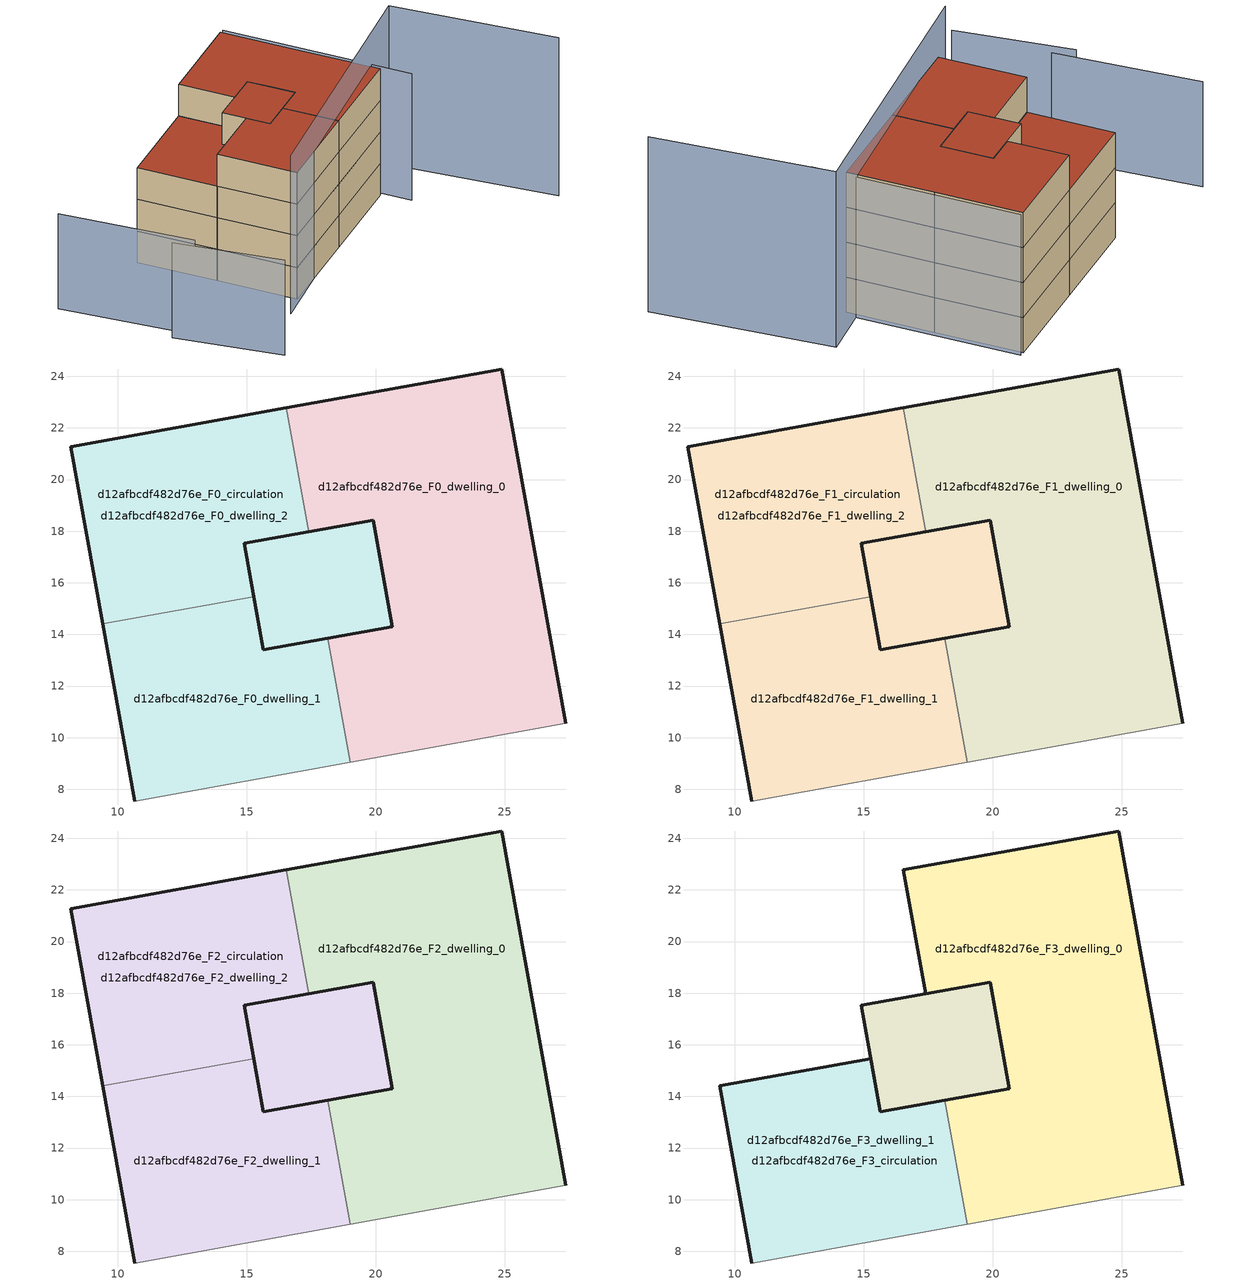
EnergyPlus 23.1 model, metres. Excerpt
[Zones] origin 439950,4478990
d12afbcdf482d76e_F0_dwelling_0
 floor ground (EU_floor_Construction): 24.88,24.28 26.12,17.42 27.36,10.55 19.01,9.05 18.14,13.85 20.64,14.3 20.27,16.37 19.9,18.43 17.4,17.97 16.53,22.78 z0
 wall outside (EU_wall_Construction): 27.36,10.55 26.12,17.42 24.88,24.28 16.53,22.78 / 17.4,17.97 19.9,18.43 20.27,16.37 20.64,14.3 18.14,13.85 z0:3
 wall adiabatic (EU_wall_Construction): 19.01,9.05 27.36,10.55 z0:3
 wall to d12afbcdf482d76e_F0_dwelling_1 (EU_wall_Construction): 18.14,13.85 19.01,9.05 z0:3
 wall to d12afbcdf482d76e_F0_dwelling_2 (EU_wall_Construction): 16.53,22.78 17.4,17.97 z0:3
d12afbcdf482d76e_F0_dwelling_1
 floor ground (EU_floor_Construction): 18.14,13.85 19.01,9.05 10.65,7.54 9.42,14.41 15.26,15.46 15.63,13.4 17.72,13.78 z0; 19.9,18.43 20.64,14.3 17.72,13.78 15.63,13.4 15.26,15.46 14.89,17.52 z0
 wall outside (EU_wall_Construction): 9.42,14.41 10.65,7.54 / 18.14,13.85 15.63,13.4 15.26,15.46 z0:3
 wall adiabatic (EU_wall_Construction): 10.65,7.54 19.01,9.05 z0:3
 wall to d12afbcdf482d76e_F0_dwelling_2 (EU_wall_Construction): 15.26,15.46 9.42,14.41 z0:3
d12afbcdf482d76e_F0_dwelling_2
 floor ground (EU_floor_Construction): 19.9,18.43 20.64,14.3 15.63,13.4 15.26,15.46 14.89,17.52 16.87,17.88 z0; 16.53,22.78 17.4,17.97 16.87,17.88 14.89,17.52 15.26,15.46 9.42,14.41 8.18,21.28 z0
 wall outside (EU_wall_Construction): 15.26,15.46 14.89,17.52 17.4,17.97 / 16.53,22.78 8.18,21.28 9.42,14.41 z0:3
d12afbcdf482d76e_F0_circulation
 floor ground (EU_floor_Construction): 18.14,13.85 19.01,9.05 10.65,7.54 9.42,14.41 15.26,15.46 15.63,13.4 18.04,13.84 z0; 19.9,18.43 20.64,14.3 17.72,13.78 15.63,13.4 15.5,14.14 15.26,15.46 14.89,17.52 16.13,17.75 z0; 16.53,22.78 17.4,17.97 16.87,17.88 14.89,17.52 15.26,15.46 9.42,14.41 8.18,21.28 z0
 wall outside (EU_wall_Construction): 14.89,17.52 15.63,13.4 20.64,14.3 19.9,18.43 14.89,17.52 z0:3
d12afbcdf482d76e_F1_dwelling_0
 floor to d12afbcdf482d76e_F0_dwelling_0 (EU_floor_Construction): 24.88,24.28 26.12,17.42 27.36,10.55 19.01,9.05 18.14,13.85 20.64,14.3 20.27,16.37 19.9,18.43 17.4,17.97 16.53,22.78 z3
 wall outside (EU_wall_Construction): 27.36,10.55 26.12,17.42 24.88,24.28 16.53,22.78 / 17.4,17.97 19.9,18.43 20.27,16.37 20.64,14.3 18.14,13.85 z3:6
 wall adiabatic (EU_wall_Construction): 19.01,9.05 27.36,10.55 z3:6
 wall to d12afbcdf482d76e_F1_dwelling_1 (EU_wall_Construction): 18.14,13.85 19.01,9.05 z3:6
 wall to d12afbcdf482d76e_F1_dwelling_2 (EU_wall_Construction): 16.53,22.78 17.4,17.97 z3:6
d12afbcdf482d76e_F1_dwelling_1
 floor to d12afbcdf482d76e_F0_dwelling_1 (EU_floor_Construction): 18.14,13.85 19.01,9.05 10.65,7.54 9.42,14.41 15.26,15.46 15.63,13.4 17.1,13.67 z3; 19.9,18.43 20.64,14.3 17.72,13.78 15.63,13.4 15.26,15.46 14.89,17.52 z3
 wall outside (EU_wall_Construction): 9.42,14.41 10.65,7.54 / 18.14,13.85 15.63,13.4 15.26,15.46 z3:6
 wall adiabatic (EU_wall_Construction): 10.65,7.54 19.01,9.05 z3:6
 wall to d12afbcdf482d76e_F1_dwelling_2 (EU_wall_Construction): 15.26,15.46 9.42,14.41 z3:6
d12afbcdf482d76e_F1_dwelling_2
 floor to d12afbcdf482d76e_F0_dwelling_2 (EU_floor_Construction): 16.53,22.78 17.4,17.97 16.87,17.88 14.89,17.52 15.26,15.46 9.42,14.41 8.18,21.28 z3; 19.9,18.43 20.64,14.3 15.63,13.4 15.26,15.46 14.89,17.52 16.97,17.9 z3
 wall outside (EU_wall_Construction): 15.26,15.46 14.89,17.52 17.4,17.97 / 16.53,22.78 8.18,21.28 9.42,14.41 z3:6
d12afbcdf482d76e_F1_circulation
 floor to d12afbcdf482d76e_F0_circulation (EU_floor_Construction): 19.9,18.43 20.64,14.3 17.72,13.78 15.63,13.4 15.5,14.14 15.26,15.46 14.89,17.52 16.13,17.75 z3; 16.53,22.78 17.4,17.97 16.87,17.88 14.89,17.52 15.1,16.38 15.26,15.46 9.42,14.41 8.18,21.28 z3; 18.14,13.85 19.01,9.05 10.65,7.54 9.42,14.41 15.26,15.46 15.63,13.4 18.04,13.84 z3
 wall outside (EU_wall_Construction): 14.89,17.52 15.63,13.4 20.64,14.3 19.9,18.43 14.89,17.52 z3:6
d12afbcdf482d76e_F2_dwelling_0
 floor to d12afbcdf482d76e_F1_dwelling_0 (EU_floor_Construction): 24.88,24.28 26.12,17.42 27.36,10.55 19.01,9.05 18.14,13.85 20.64,14.3 20.27,16.37 19.9,18.43 17.4,17.97 16.53,22.78 z6
 wall outside (EU_wall_Construction): 27.36,10.55 26.12,17.42 24.88,24.28 16.53,22.78 / 17.4,17.97 19.9,18.43 20.27,16.37 20.64,14.3 18.14,13.85 z6:9
 wall adiabatic (EU_wall_Construction): 19.01,9.05 27.36,10.55 z6:9
 wall to d12afbcdf482d76e_F2_dwelling_1 (EU_wall_Construction): 18.14,13.85 19.01,9.05 z6:9
 wall to d12afbcdf482d76e_F2_dwelling_2 (EU_wall_Construction): 16.53,22.78 17.4,17.97 z6:9
d12afbcdf482d76e_F2_dwelling_1
 floor to d12afbcdf482d76e_F1_dwelling_1 (EU_floor_Construction): 18.14,13.85 19.01,9.05 10.65,7.54 9.42,14.41 15.26,15.46 15.63,13.4 17.1,13.67 z6; 19.9,18.43 20.64,14.3 17.72,13.78 15.63,13.4 15.26,15.46 14.89,17.52 z6
 wall outside (EU_wall_Construction): 9.42,14.41 10.65,7.54 / 18.14,13.85 15.63,13.4 15.26,15.46 z6:9
 wall adiabatic (EU_wall_Construction): 10.65,7.54 19.01,9.05 z6:9
 wall to d12afbcdf482d76e_F2_dwelling_2 (EU_wall_Construction): 15.26,15.46 9.42,14.41 z6:9
d12afbcdf482d76e_F2_dwelling_2
 floor to d12afbcdf482d76e_F1_dwelling_2 (EU_floor_Construction): 16.53,22.78 17.4,17.97 16.87,17.88 14.89,17.52 15.26,15.46 9.42,14.41 8.18,21.28 z6; 19.9,18.43 20.64,14.3 15.63,13.4 15.26,15.46 14.89,17.52 16.97,17.9 z6
 wall outside (EU_wall_Construction): 15.26,15.46 14.89,17.52 17.4,17.97 / 16.53,22.78 8.18,21.28 9.42,14.41 z6:9
 roof outside (EU_roof_Construction): 15.26,15.46 14.89,17.52 16.87,17.88 17.4,17.97 16.53,22.78 8.18,21.28 9.42,14.41 z9; 20.64,14.3 19.9,18.43 16.87,17.88 14.89,17.52 15.26,15.46 15.63,13.4 z9
d12afbcdf482d76e_F2_circulation
 floor to d12afbcdf482d76e_F1_circulation (EU_floor_Construction): 19.9,18.43 20.64,14.3 17.72,13.78 15.63,13.4 15.5,14.14 15.26,15.46 14.89,17.52 16.13,17.75 z6; 16.53,22.78 17.4,17.97 16.87,17.88 14.89,17.52 15.1,16.38 15.26,15.46 9.42,14.41 8.18,21.28 z6; 18.14,13.85 19.01,9.05 10.65,7.54 9.42,14.41 15.26,15.46 15.63,13.4 18.04,13.84 z6
 wall outside (EU_wall_Construction): 14.89,17.52 15.63,13.4 20.64,14.3 19.9,18.43 14.89,17.52 z6:9
 roof outside (EU_floor_Construction): 15.26,15.46 15.1,16.38 14.89,17.52 16.87,17.88 17.4,17.97 16.53,22.78 8.18,21.28 9.42,14.41 z9
d12afbcdf482d76e_F3_dwelling_0
 floor to d12afbcdf482d76e_F2_dwelling_0 (EU_floor_Construction): 24.88,24.28 26.12,17.42 27.36,10.55 19.01,9.05 18.14,13.85 20.64,14.3 20.27,16.37 19.9,18.43 17.4,17.97 16.53,22.78 z9
 wall outside (EU_wall_Construction): 27.36,10.55 26.12,17.42 24.88,24.28 16.53,22.78 17.4,17.97 19.9,18.43 20.27,16.37 20.64,14.3 18.14,13.85 z9:12
 wall adiabatic (EU_wall_Construction): 19.01,9.05 27.36,10.55 z9:12
 wall to d12afbcdf482d76e_F3_dwelling_1 (EU_wall_Construction): 18.14,13.85 19.01,9.05 z9:12
 roof outside (EU_roof_Construction): 27.36,10.55 26.12,17.42 24.88,24.28 16.53,22.78 17.4,17.97 19.9,18.43 20.27,16.37 20.64,14.3 18.14,13.85 19.01,9.05 z12
d12afbcdf482d76e_F3_dwelling_1
 floor to d12afbcdf482d76e_F2_dwelling_1 (EU_floor_Construction): 18.14,13.85 19.01,9.05 10.65,7.54 9.42,14.41 15.26,15.46 15.63,13.4 17.1,13.67 z9; 19.9,18.43 20.64,14.3 17.72,13.78 15.63,13.4 15.26,15.46 14.89,17.52 z9
 wall outside (EU_wall_Construction): 18.14,13.85 15.63,13.4 15.26,15.46 9.42,14.41 10.65,7.54 z9:12
 wall adiabatic (EU_wall_Construction): 10.65,7.54 19.01,9.05 z9:12
 roof outside (EU_roof_Construction): 20.64,14.3 19.9,18.43 14.89,17.52 15.26,15.46 15.63,13.4 17.72,13.78 z12; 19.01,9.05 18.14,13.85 17.72,13.78 15.63,13.4 15.26,15.46 9.42,14.41 10.65,7.54 z12
d12afbcdf482d76e_F3_circulation
 floor to d12afbcdf482d76e_F2_circulation (EU_floor_Construction): 19.9,18.43 20.64,14.3 17.72,13.78 15.63,13.4 15.5,14.14 15.26,15.46 14.89,17.52 16.13,17.75 z9; 18.14,13.85 19.01,9.05 10.65,7.54 9.42,14.41 15.26,15.46 15.63,13.4 18.04,13.84 z9
 wall outside (EU_wall_Construction): 14.89,17.52 15.63,13.4 20.64,14.3 19.9,18.43 14.89,17.52 z9:12
 roof outside (EU_roof_Construction): 20.64,14.3 19.9,18.43 14.89,17.52 15.26,15.46 15.63,13.4 17.72,13.78 z12; 19.01,9.05 18.14,13.85 17.72,13.78 15.63,13.4 15.26,15.46 9.42,14.41 10.65,7.54 z12
shading: 8.55,6.76 31.66,12.56 / 31.66,12.56 35.18,-1.45 z0:15; 28.14,8.05 25.22,24.29 z0:12; 0.32,12.72 3.11,3.76 / -1.06,22.77 1.67,11.45 z0:9
[Building]
EU S2 Campaign: North Axis=0; Terrain=City; Solar Distribution=FullExterior
[Site:Location]
Madrid: Latitude=40.5; Longitude=-3.5; Time Zone=1; Elevation=609
[SizingPeriod:WeatherFileDays]
AnnualSizingPeriod: Begin Month=1; Begin Day of Month=1; End Month=12; End Day of Month=31; Day of Week for Start Day=Monday; Use Weather File Daylight Saving Period=No; Use Weather File Rain and Snow Indicators=No
[MATERIAL]
EU_InternalMass_Material: Roughness=MediumRough; Thickness=0.1; Conductivity=1; Density=1800; Specific Heat=900; Thermal Absorptance=0.9; Solar Absorptance=0.7; Visible Absorptance=0.7
[MATERIAL:NOMASS] Roughness=MediumRough; Thermal Absorptance=0.9; Solar Absorptance=0.7; Visible Absorptance=0.7
Name | Thermal Resistance
EU_wall_NoMass | 0.459673
EU_roof_NoMass | 0.495815
EU_floor_NoMass | 0.788942
[CONSTRUCTION]
EU_wall_Construction: EU_wall_NoMass
EU_roof_Construction: EU_roof_NoMass
EU_floor_Construction: EU_floor_NoMass
EU_InternalMass_Construction: EU_InternalMass_Material
[ZONE] Type=1; Multiplier=1; Ceiling Height=autocalculate; Floor Area=autocalculate; Part of Total Floor Area=Yes
Name | Volume
d12afbcdf482d76e_F0_dwelling_0; d12afbcdf482d76e_F1_dwelling_0; d12afbcdf482d76e_F2_dwelling_0; d12afbcdf482d76e_F3_dwelling_0 | 323.256
d12afbcdf482d76e_F0_dwelling_1; d12afbcdf482d76e_F1_dwelling_1; d12afbcdf482d76e_F2_dwelling_1; d12afbcdf482d76e_F3_dwelling_1; d12afbcdf482d76e_F0_dwelling_2 | 225.568
d12afbcdf482d76e_F1_dwelling_2; d12afbcdf482d76e_F2_dwelling_2; d12afbcdf482d76e_F3_circulation | 225.567
d12afbcdf482d76e_F0_circulation | 387.194
d12afbcdf482d76e_F1_circulation; d12afbcdf482d76e_F2_circulation | 387.195
[INTERNALMASS] Construction=EU_InternalMass_Construction
Name | Zone or ZoneList | Surface Area
d12afbcdf482d76e_F0_dwelling_0_EU_InternalMass | d12afbcdf482d76e_F0_dwelling_0 | 107.751
d12afbcdf482d76e_F0_dwelling_1_EU_InternalMass | d12afbcdf482d76e_F0_dwelling_1 | 53.8757
d12afbcdf482d76e_F0_dwelling_2_EU_InternalMass | d12afbcdf482d76e_F0_dwelling_2 | 53.8757
d12afbcdf482d76e_F1_dwelling_0_EU_InternalMass | d12afbcdf482d76e_F1_dwelling_0 | 107.751
d12afbcdf482d76e_F1_dwelling_1_EU_InternalMass | d12afbcdf482d76e_F1_dwelling_1 | 53.8757
d12afbcdf482d76e_F1_dwelling_2_EU_InternalMass | d12afbcdf482d76e_F1_dwelling_2 | 53.8757
d12afbcdf482d76e_F2_dwelling_0_EU_InternalMass | d12afbcdf482d76e_F2_dwelling_0 | 107.751
d12afbcdf482d76e_F2_dwelling_1_EU_InternalMass | d12afbcdf482d76e_F2_dwelling_1 | 53.8757
d12afbcdf482d76e_F2_dwelling_2_EU_InternalMass | d12afbcdf482d76e_F2_dwelling_2 | 53.8757
d12afbcdf482d76e_F3_dwelling_0_EU_InternalMass | d12afbcdf482d76e_F3_dwelling_0 | 107.751
d12afbcdf482d76e_F3_dwelling_1_EU_InternalMass | d12afbcdf482d76e_F3_dwelling_1 | 107.751
[OTHEREQUIPMENT] Fuel Type=Electricity; Design Level Calculation Method=Watts/Area; Power per Zone Floor Area=1; Fraction Latent=0; Fraction Radiant=0; Fraction Lost=0; Carbon Dioxide Generation Rate=0; EndUse Subcategory=EU_Step8_InternalGains
Name | Zone or ZoneList or Space or SpaceList | Schedule
EU_Step8_InternalGain_d12afbcdf482d76e_F0_dwelling_0_f000 | d12afbcdf482d76e_F0_dwelling_0 | EU_Step8_GainSchedule_d12afbcdf482d76e_F0_dwelling_0_f000
EU_Step8_InternalGain_d12afbcdf482d76e_F0_dwelling_1_f000 | d12afbcdf482d76e_F0_dwelling_1 | EU_Step8_GainSchedule_d12afbcdf482d76e_F0_dwelling_1_f000
EU_Step8_InternalGain_d12afbcdf482d76e_F0_dwelling_2_f000 | d12afbcdf482d76e_F0_dwelling_2 | EU_Step8_GainSchedule_d12afbcdf482d76e_F0_dwelling_2_f000
EU_Step8_InternalGain_d12afbcdf482d76e_F1_dwelling_0_f000 | d12afbcdf482d76e_F1_dwelling_0 | EU_Step8_GainSchedule_d12afbcdf482d76e_F1_dwelling_0_f000
EU_Step8_InternalGain_d12afbcdf482d76e_F1_dwelling_1_f000 | d12afbcdf482d76e_F1_dwelling_1 | EU_Step8_GainSchedule_d12afbcdf482d76e_F1_dwelling_1_f000
EU_Step8_InternalGain_d12afbcdf482d76e_F1_dwelling_2_f000 | d12afbcdf482d76e_F1_dwelling_2 | EU_Step8_GainSchedule_d12afbcdf482d76e_F1_dwelling_2_f000
EU_Step8_InternalGain_d12afbcdf482d76e_F2_dwelling_0_f000 | d12afbcdf482d76e_F2_dwelling_0 | EU_Step8_GainSchedule_d12afbcdf482d76e_F2_dwelling_0_f000
EU_Step8_InternalGain_d12afbcdf482d76e_F2_dwelling_1_f000 | d12afbcdf482d76e_F2_dwelling_1 | EU_Step8_GainSchedule_d12afbcdf482d76e_F2_dwelling_1_f000
EU_Step8_InternalGain_d12afbcdf482d76e_F2_dwelling_2_f000 | d12afbcdf482d76e_F2_dwelling_2 | EU_Step8_GainSchedule_d12afbcdf482d76e_F2_dwelling_2_f000
EU_Step8_InternalGain_d12afbcdf482d76e_F3_dwelling_0_f000 | d12afbcdf482d76e_F3_dwelling_0 | EU_Step8_GainSchedule_d12afbcdf482d76e_F3_dwelling_0_f000
EU_Step8_InternalGain_d12afbcdf482d76e_F3_dwelling_1_f000 | d12afbcdf482d76e_F3_dwelling_1 | EU_Step8_GainSchedule_d12afbcdf482d76e_F3_dwelling_1_f000
[ZONEINFILTRATION:DESIGNFLOWRATE] Schedule=EU_AlwaysOn; Design Flow Rate Calculation Method=Flow/Area; Flow Rate per Floor Area=0.0005; Constant Term Coefficient=1; Temperature Term Coefficient=0; Velocity Term Coefficient=0; Velocity Squared Term Coefficient=0
Name | Zone or ZoneList or Space or SpaceList
EU_Circulation_Infiltration_d12afbcdf482d76e_F0_circulation | d12afbcdf482d76e_F0_circulation
EU_Circulation_Infiltration_d12afbcdf482d76e_F1_circulation | d12afbcdf482d76e_F1_circulation
EU_Circulation_Infiltration_d12afbcdf482d76e_F2_circulation | d12afbcdf482d76e_F2_circulation
EU_Circulation_Infiltration_d12afbcdf482d76e_F3_circulation | d12afbcdf482d76e_F3_circulation
[ZONEVENTILATION:DESIGNFLOWRATE] Schedule=EU_AlwaysOn; Design Flow Rate Calculation Method=AirChanges/Hour; Air Changes per Hour=0.719161; Ventilation Type=Natural; Fan Pressure Rise=0; Fan Total Efficiency=1; Constant Term Coefficient=1; Temperature Term Coefficient=0; Velocity Term Coefficient=0; Velocity Squared Term Coefficient=0; Minimum Indoor Temperature=-100; Maximum Indoor Temperature=100; Delta Temperature=-100; Minimum Outdoor Temperature=-100; Maximum Outdoor Temperature=100; Maximum Wind Speed=40
Name | Zone or ZoneList or Space or SpaceList
EU_ConstantAir_d12afbcdf482d76e_F0_dwelling_0 | d12afbcdf482d76e_F0_dwelling_0
EU_ConstantAir_d12afbcdf482d76e_F0_dwelling_1 | d12afbcdf482d76e_F0_dwelling_1
EU_ConstantAir_d12afbcdf482d76e_F0_dwelling_2 | d12afbcdf482d76e_F0_dwelling_2
EU_ConstantAir_d12afbcdf482d76e_F1_dwelling_0 | d12afbcdf482d76e_F1_dwelling_0
EU_ConstantAir_d12afbcdf482d76e_F1_dwelling_1 | d12afbcdf482d76e_F1_dwelling_1
EU_ConstantAir_d12afbcdf482d76e_F1_dwelling_2 | d12afbcdf482d76e_F1_dwelling_2
EU_ConstantAir_d12afbcdf482d76e_F2_dwelling_0 | d12afbcdf482d76e_F2_dwelling_0
EU_ConstantAir_d12afbcdf482d76e_F2_dwelling_1 | d12afbcdf482d76e_F2_dwelling_1
EU_ConstantAir_d12afbcdf482d76e_F2_dwelling_2 | d12afbcdf482d76e_F2_dwelling_2
EU_ConstantAir_d12afbcdf482d76e_F3_dwelling_0 | d12afbcdf482d76e_F3_dwelling_0
EU_ConstantAir_d12afbcdf482d76e_F3_dwelling_1 | d12afbcdf482d76e_F3_dwelling_1
[HVACTEMPLATE:THERMOSTAT] Constant Heating Setpoint=20; Constant Cooling Setpoint=50
EU_HeatOnly_d12afbcdf482d76e_F0_dwelling_0; EU_HeatOnly_d12afbcdf482d76e_F0_dwelling_1; EU_HeatOnly_d12afbcdf482d76e_F0_dwelling_2; EU_HeatOnly_d12afbcdf482d76e_F1_dwelling_0; EU_HeatOnly_d12afbcdf482d76e_F1_dwelling_1; EU_HeatOnly_d12afbcdf482d76e_F1_dwelling_2; EU_HeatOnly_d12afbcdf482d76e_F2_dwelling_0; EU_HeatOnly_d12afbcdf482d76e_F2_dwelling_1; EU_HeatOnly_d12afbcdf482d76e_F2_dwelling_2; EU_HeatOnly_d12afbcdf482d76e_F3_dwelling_0; EU_HeatOnly_d12afbcdf482d76e_F3_dwelling_1
[HVACTEMPLATE:ZONE:IDEALLOADSAIRSYSTEM] System Availability Schedule=EU_AlwaysOn; Maximum Heating Supply Air Temperature=50; Minimum Cooling Supply Air Temperature=13; Maximum Heating Supply Air Humidity Ratio=0.0156; Minimum Cooling Supply Air Humidity Ratio=0.0077; Heating Limit=NoLimit; Cooling Limit=NoLimit; Heating Availability Schedule=EU_AlwaysOn; Cooling Availability Schedule=EU_CoolingOff; Dehumidification Control Type=ConstantSensibleHeatRatio; Cooling Sensible Heat Ratio=0.7; Dehumidification Setpoint=60; Humidification Control Type=None; Humidification Setpoint=30; Outdoor Air Method=None; Outdoor Air Flow Rate per Person=0.00944; Outdoor Air Flow Rate per Zone Floor Area=0; Outdoor Air Flow Rate per Zone=0; Demand Controlled Ventilation Type=None; Outdoor Air Economizer Type=NoEconomizer; Heat Recovery Type=None; Sensible Heat Recovery Effectiveness=0.7; Latent Heat Recovery Effectiveness=0.65
Name | Template Thermostat
d12afbcdf482d76e_F0_dwelling_0 | EU_HeatOnly_d12afbcdf482d76e_F0_dwelling_0
d12afbcdf482d76e_F0_dwelling_1 | EU_HeatOnly_d12afbcdf482d76e_F0_dwelling_1
d12afbcdf482d76e_F0_dwelling_2 | EU_HeatOnly_d12afbcdf482d76e_F0_dwelling_2
d12afbcdf482d76e_F1_dwelling_0 | EU_HeatOnly_d12afbcdf482d76e_F1_dwelling_0
d12afbcdf482d76e_F1_dwelling_1 | EU_HeatOnly_d12afbcdf482d76e_F1_dwelling_1
d12afbcdf482d76e_F1_dwelling_2 | EU_HeatOnly_d12afbcdf482d76e_F1_dwelling_2
d12afbcdf482d76e_F2_dwelling_0 | EU_HeatOnly_d12afbcdf482d76e_F2_dwelling_0
d12afbcdf482d76e_F2_dwelling_1 | EU_HeatOnly_d12afbcdf482d76e_F2_dwelling_1
d12afbcdf482d76e_F2_dwelling_2 | EU_HeatOnly_d12afbcdf482d76e_F2_dwelling_2
d12afbcdf482d76e_F3_dwelling_0 | EU_HeatOnly_d12afbcdf482d76e_F3_dwelling_0
d12afbcdf482d76e_F3_dwelling_1 | EU_HeatOnly_d12afbcdf482d76e_F3_dwelling_1
[SIZING:ZONE] Zone Cooling Design Supply Air Temperature Input Method=SupplyAirTemperature; Zone Cooling Design Supply Air Temperature=13; Zone Heating Design Supply Air Temperature Input Method=SupplyAirTemperature; Zone Heating Design Supply Air Temperature=50; Zone Cooling Design Supply Air Humidity Ratio=0.008; Zone Heating Design Supply Air Humidity Ratio=0.008; Cooling Design Air Flow Method=DesignDay; Cooling Design Air Flow Rate=0; Cooling Minimum Air Flow per Zone Floor Area=0.000762; Cooling Minimum Air Flow=0; Cooling Minimum Air Flow Fraction=0.2; Heating Design Air Flow Method=DesignDay; Heating Design Air Flow Rate=0; Heating Maximum Air Flow per Zone Floor Area=0.002032; Heating Maximum Air Flow=0.141576; Heating Maximum Air Flow Fraction=0.3; Account for Dedicated Outdoor Air System=No; Dedicated Outdoor Air System Control Strategy=NeutralSupplyAir; Dedicated Outdoor Air Low Setpoint Temperature for Design=autosize; Dedicated Outdoor Air High Setpoint Temperature for Design=autosize; Zone Load Sizing Method=Sensible Load Only No Latent Load; Zone Latent Cooling Design Supply Air Humidity Ratio Input Method=HumidityRatioDifference; Zone Cooling Design Supply Air Humidity Ratio Difference=0.005; Zone Latent Heating Design Supply Air Humidity Ratio Input Method=HumidityRatioDifference; Zone Humidification Design Supply Air Humidity Ratio Difference=0.005
d12afbcdf482d76e_F0_dwelling_0; d12afbcdf482d76e_F0_dwelling_1; d12afbcdf482d76e_F0_dwelling_2; d12afbcdf482d76e_F1_dwelling_0; d12afbcdf482d76e_F1_dwelling_1; d12afbcdf482d76e_F1_dwelling_2; d12afbcdf482d76e_F2_dwelling_0; d12afbcdf482d76e_F2_dwelling_1; d12afbcdf482d76e_F2_dwelling_2; d12afbcdf482d76e_F3_dwelling_0; d12afbcdf482d76e_F3_dwelling_1
[SCHEDULE:CONSTANT]
Name | Hourly Value
EU_AlwaysOn | 1
EU_CoolingOff | 0
[SCHEDULE:FILE] Column Number=1; Rows to Skip at Top=0; Number of Hours of Data=8760; Column Separator=Comma; Interpolate to Timestep=No; Minutes per Item=60; Adjust Schedule for Daylight Savings=Yes
Name | File
EU_Step8_GainSchedule_d12afbcdf482d76e_F0_dwelling_0_f000 | ../../schedules/d12afbcdf482d76e/d12afbcdf482d76e_F0_dwelling_0_f000_gain.csv
EU_Step8_GainSchedule_d12afbcdf482d76e_F0_dwelling_1_f000 | ../../schedules/d12afbcdf482d76e/d12afbcdf482d76e_F0_dwelling_1_f000_gain.csv
EU_Step8_GainSchedule_d12afbcdf482d76e_F0_dwelling_2_f000 | ../../schedules/d12afbcdf482d76e/d12afbcdf482d76e_F0_dwelling_2_f000_gain.csv
EU_Step8_GainSchedule_d12afbcdf482d76e_F1_dwelling_0_f000 | ../../schedules/d12afbcdf482d76e/d12afbcdf482d76e_F1_dwelling_0_f000_gain.csv
EU_Step8_GainSchedule_d12afbcdf482d76e_F1_dwelling_1_f000 | ../../schedules/d12afbcdf482d76e/d12afbcdf482d76e_F1_dwelling_1_f000_gain.csv
EU_Step8_GainSchedule_d12afbcdf482d76e_F1_dwelling_2_f000 | ../../schedules/d12afbcdf482d76e/d12afbcdf482d76e_F1_dwelling_2_f000_gain.csv
EU_Step8_GainSchedule_d12afbcdf482d76e_F2_dwelling_0_f000 | ../../schedules/d12afbcdf482d76e/d12afbcdf482d76e_F2_dwelling_0_f000_gain.csv
EU_Step8_GainSchedule_d12afbcdf482d76e_F2_dwelling_1_f000 | ../../schedules/d12afbcdf482d76e/d12afbcdf482d76e_F2_dwelling_1_f000_gain.csv
EU_Step8_GainSchedule_d12afbcdf482d76e_F2_dwelling_2_f000 | ../../schedules/d12afbcdf482d76e/d12afbcdf482d76e_F2_dwelling_2_f000_gain.csv
EU_Step8_GainSchedule_d12afbcdf482d76e_F3_dwelling_0_f000 | ../../schedules/d12afbcdf482d76e/d12afbcdf482d76e_F3_dwelling_0_f000_gain.csv
EU_Step8_GainSchedule_d12afbcdf482d76e_F3_dwelling_1_f000 | ../../schedules/d12afbcdf482d76e/d12afbcdf482d76e_F3_dwelling_1_f000_gain.csv
